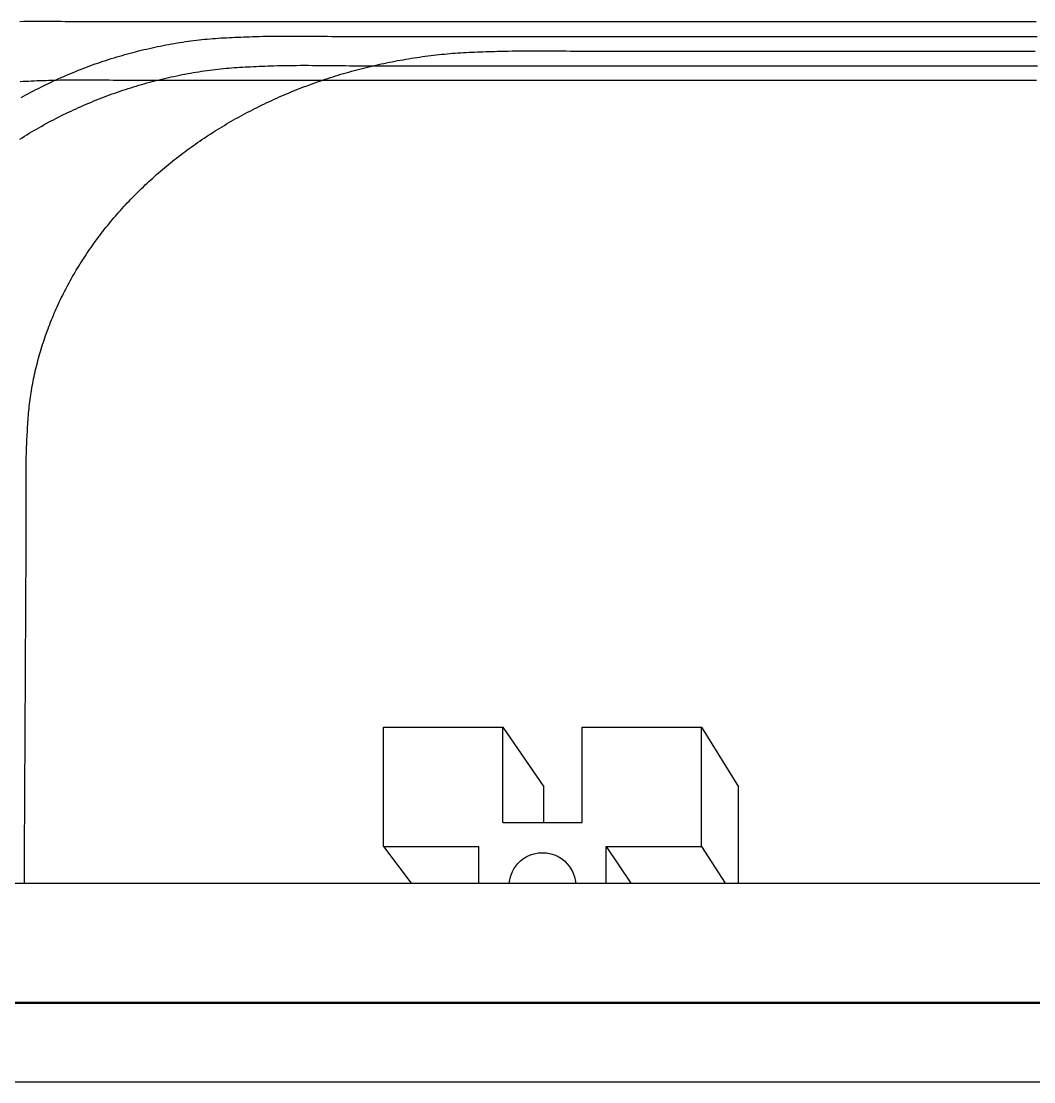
# Model space of a CAD drawing. Header units: millimetres. Extents: x -253 to 256, y -315 to 312.
# Drawn here: x -165.4 to -101.1, y 174 to 241.4 of the extents above; entities that cross this region are included whole.
import ezdxf

# ---------------------------------------------------------------- set-up
doc = ezdxf.new("R2010")
doc.units = ezdxf.units.MM
doc.layers.add('SKETCH', color=5, linetype='Continuous')
doc.layers.add('VISIBLE', color=7, linetype='Continuous')

msp = doc.modelspace()

# ---------------------------------------------------------------- linework, layer by layer
at = {"layer": 'SKETCH', "flags": 128}
for points in [[(-165.498, 241.401), (-165.248, 241.405), (-164.994, 241.408), (-164.738, 241.41), (-164.479, 241.411), (-164.218, 241.411), (-163.955, 241.411), (-163.689, 241.41), (-163.423, 241.409), (-163.155, 241.407), (-162.885, 241.405), (-162.616, 241.402), (-162.345, 241.4), (-162.075, 241.397), (-161.804, 241.394), (-161.533, 241.392), (-161.264, 241.389), (-160.994, 241.387), (-160.726, 241.385), (-160.46, 241.384), (-160.194, 241.383), (-159.931, 241.383), (-159.669, 241.383), (-159.406, 241.383), (-159.144, 241.383), (-158.882, 241.383), (-158.619, 241.383), (-158.357, 241.383), (-158.095, 241.383), (-157.832, 241.383), (-157.57, 241.383), (-157.308, 241.383), (-157.045, 241.383), (-156.783, 241.383), (-156.52, 241.383), (-156.258, 241.383), (-155.996, 241.383), (-155.733, 241.383), (-155.471, 241.383), (-155.209, 241.383), (-154.946, 241.383), (-154.684, 241.383), (-154.422, 241.383), (-154.159, 241.383), (-153.897, 241.383), (-153.635, 241.383), (-153.372, 241.383), (-153.11, 241.383), (-152.848, 241.383), (-152.585, 241.383), (-152.323, 241.383), (-152.06, 241.383), (-151.798, 241.383), (-151.536, 241.383), (-151.273, 241.383), (-151.011, 241.383), (-150.749, 241.383), (-150.486, 241.383), (-150.224, 241.383), (-149.962, 241.383), (-149.699, 241.383), (-149.437, 241.383), (-149.175, 241.383), (-148.912, 241.383), (-148.65, 241.383), (-148.388, 241.383), (-148.125, 241.383), (-147.863, 241.383), (-147.6, 241.383), (-147.338, 241.383), (-147.076, 241.383), (-146.813, 241.383), (-146.551, 241.383), (-146.289, 241.383), (-146.026, 241.383), (-145.764, 241.383), (-145.502, 241.383), (-145.239, 241.383), (-144.977, 241.383), (-144.715, 241.383), (-144.452, 241.383), (-144.19, 241.383), (-143.927, 241.383), (-143.665, 241.383), (-143.403, 241.383), (-143.14, 241.383), (-142.878, 241.383), (-142.616, 241.383), (-142.353, 241.383), (-142.091, 241.383), (-141.829, 241.383), (-141.566, 241.383), (-141.304, 241.383), (-141.042, 241.383), (-140.779, 241.383), (-140.517, 241.383), (-140.255, 241.383), (-139.992, 241.383), (-139.73, 241.383), (-139.467, 241.383), (-139.205, 241.383), (-138.943, 241.383), (-138.68, 241.383), (-138.418, 241.383), (-138.156, 241.383), (-137.893, 241.383), (-137.631, 241.383), (-137.369, 241.383), (-137.106, 241.383), (-136.844, 241.383), (-136.582, 241.383), (-136.319, 241.383), (-136.057, 241.383), (-135.795, 241.383), (-135.532, 241.383), (-135.27, 241.383), (-135.007, 241.383), (-134.745, 241.383), (-134.483, 241.383), (-134.22, 241.383), (-133.958, 241.383), (-133.696, 241.383), (-133.433, 241.383), (-133.171, 241.383), (-132.909, 241.383), (-132.646, 241.383), (-132.384, 241.383), (-132.122, 241.383), (-131.859, 241.383), (-131.597, 241.383), (-131.334, 241.383), (-131.072, 241.383), (-130.81, 241.383), (-130.547, 241.383), (-130.285, 241.383), (-130.023, 241.383), (-129.76, 241.383), (-129.498, 241.383), (-129.236, 241.383), (-128.973, 241.383), (-128.711, 241.383), (-128.449, 241.383), (-128.186, 241.383), (-127.924, 241.383), (-127.662, 241.383), (-127.399, 241.383), (-127.137, 241.383), (-126.874, 241.383), (-126.612, 241.383), (-126.35, 241.383), (-126.087, 241.383), (-125.825, 241.383), (-125.563, 241.383), (-125.3, 241.383), (-125.038, 241.383), (-124.776, 241.383), (-124.513, 241.383), (-124.251, 241.383), (-123.989, 241.383), (-123.726, 241.383), (-123.464, 241.383), (-123.202, 241.383), (-122.939, 241.383), (-122.677, 241.383), (-122.414, 241.383), (-122.152, 241.383), (-121.89, 241.383), (-121.627, 241.383), (-121.365, 241.383), (-121.103, 241.383), (-120.84, 241.383), (-120.578, 241.383), (-120.316, 241.383), (-120.053, 241.383), (-119.791, 241.383), (-119.529, 241.383), (-119.266, 241.383), (-119.004, 241.383), (-118.741, 241.383), (-118.479, 241.383), (-118.217, 241.383), (-117.954, 241.383), (-117.692, 241.383), (-117.43, 241.383), (-117.167, 241.383), (-116.905, 241.383), (-116.643, 241.383), (-116.38, 241.383), (-116.118, 241.383), (-115.856, 241.383), (-115.593, 241.383), (-115.331, 241.383), (-115.069, 241.383), (-114.806, 241.383), (-114.544, 241.383), (-114.281, 241.383), (-114.019, 241.383), (-113.757, 241.383), (-113.494, 241.383), (-113.232, 241.383), (-112.97, 241.383), (-112.707, 241.383), (-112.445, 241.383), (-112.183, 241.383), (-111.92, 241.383), (-111.658, 241.383), (-111.396, 241.383), (-111.133, 241.383), (-110.871, 241.383), (-110.609, 241.383), (-110.346, 241.383), (-110.084, 241.383), (-109.821, 241.383), (-109.559, 241.383), (-109.297, 241.383), (-109.034, 241.383), (-108.772, 241.383), (-108.51, 241.383), (-108.247, 241.383), (-107.985, 241.383), (-107.723, 241.383), (-107.46, 241.383), (-107.198, 241.383), (-106.936, 241.383), (-106.673, 241.383), (-106.411, 241.383), (-106.148, 241.383), (-105.886, 241.383), (-105.624, 241.383), (-105.361, 241.383), (-105.099, 241.383), (-104.837, 241.383), (-104.574, 241.383), (-104.312, 241.383), (-104.05, 241.383), (-103.787, 241.383), (-103.525, 241.383), (-103.263, 241.383), (-103, 241.383), (-102.738, 241.383), (-102.476, 241.383), (-102.213, 241.383), (-101.951, 241.383), (-101.688, 241.383), (-101.426, 241.383), (-101.164, 241.383), (-100.901, 241.383)], [(-165.429, 236.55), (-165.272, 236.637), (-165.116, 236.724), (-164.958, 236.809), (-164.8, 236.893), (-164.642, 236.977), (-164.483, 237.059), (-164.324, 237.141), (-164.164, 237.221), (-164.004, 237.301), (-163.843, 237.38), (-163.683, 237.457), (-163.521, 237.534), (-163.36, 237.61), (-163.198, 237.684), (-163.035, 237.758), (-162.872, 237.831), (-162.709, 237.902), (-162.545, 237.973), (-162.381, 238.043), (-162.216, 238.112), (-162.051, 238.18), (-161.885, 238.247), (-161.718, 238.314), (-161.552, 238.379), (-161.384, 238.443), (-161.217, 238.507), (-161.049, 238.569), (-160.881, 238.63), (-160.712, 238.691), (-160.543, 238.75), (-160.373, 238.808), (-160.204, 238.866), (-160.034, 238.922), (-159.864, 238.977), (-159.693, 239.032), (-159.522, 239.085), (-159.352, 239.137), (-159.181, 239.188), (-159.009, 239.238), (-158.838, 239.287), (-158.666, 239.336), (-158.493, 239.383), (-158.32, 239.429), (-158.147, 239.474), (-157.974, 239.518), (-157.8, 239.561), (-157.626, 239.603), (-157.451, 239.644), (-157.276, 239.685), (-157.101, 239.724), (-156.926, 239.762), (-156.75, 239.799), (-156.575, 239.835), (-156.399, 239.87), (-156.223, 239.904), (-156.047, 239.937), (-155.87, 239.969), (-155.694, 239.999), (-155.517, 240.029), (-155.341, 240.058), (-155.164, 240.086), (-154.987, 240.112), (-154.81, 240.138), (-154.634, 240.162), (-154.459, 240.185), (-154.284, 240.206), (-154.11, 240.226), (-153.937, 240.245), (-153.764, 240.262), (-153.591, 240.278), (-153.417, 240.293), (-153.244, 240.307), (-153.071, 240.32), (-152.897, 240.332), (-152.722, 240.344), (-152.547, 240.354), (-152.371, 240.364), (-152.193, 240.373), (-152.015, 240.382), (-151.835, 240.39), (-151.654, 240.398), (-151.471, 240.406), (-151.286, 240.413), (-151.099, 240.42), (-150.911, 240.427), (-150.72, 240.434), (-150.526, 240.44), (-150.291, 240.448), (-150.053, 240.454), (-149.811, 240.459), (-149.566, 240.463), (-149.318, 240.466), (-149.068, 240.468), (-148.815, 240.469), (-148.56, 240.47), (-148.303, 240.469), (-148.044, 240.468), (-147.784, 240.467), (-147.522, 240.465), (-147.26, 240.463), (-146.997, 240.46), (-146.733, 240.458), (-146.47, 240.455), (-146.206, 240.452), (-145.942, 240.45), (-145.679, 240.447), (-145.417, 240.445), (-145.156, 240.443), (-144.895, 240.442), (-144.637, 240.441), (-144.38, 240.44), (-144.124, 240.44), (-143.867, 240.44), (-143.611, 240.44), (-143.355, 240.44), (-143.099, 240.44), (-142.843, 240.44), (-142.587, 240.44), (-142.331, 240.44), (-142.075, 240.44), (-141.819, 240.44), (-141.562, 240.44), (-141.306, 240.44), (-141.05, 240.44), (-140.794, 240.44), (-140.538, 240.44), (-140.282, 240.44), (-140.026, 240.44), (-139.77, 240.44), (-139.514, 240.44), (-139.258, 240.44), (-139.001, 240.44), (-138.745, 240.44), (-138.489, 240.44), (-138.233, 240.44), (-137.977, 240.44), (-137.721, 240.44), (-137.465, 240.44), (-137.209, 240.44), (-136.953, 240.44), (-136.697, 240.44), (-136.44, 240.44), (-136.184, 240.44), (-135.928, 240.44), (-135.672, 240.44), (-135.416, 240.44), (-135.16, 240.44), (-134.904, 240.44), (-134.648, 240.44), (-134.392, 240.44), (-134.135, 240.44), (-133.879, 240.44), (-133.623, 240.44), (-133.367, 240.44), (-133.111, 240.44), (-132.855, 240.44), (-132.599, 240.44), (-132.343, 240.44), (-132.087, 240.44), (-131.831, 240.44), (-131.574, 240.44), (-131.318, 240.44), (-131.062, 240.44), (-130.806, 240.44), (-130.55, 240.44), (-130.294, 240.44), (-130.038, 240.44), (-129.782, 240.44), (-129.526, 240.44), (-129.27, 240.44), (-129.013, 240.44), (-128.757, 240.44), (-128.501, 240.44), (-128.245, 240.44), (-127.989, 240.44), (-127.733, 240.44), (-127.477, 240.44), (-127.221, 240.44), (-126.965, 240.44), (-126.708, 240.44), (-126.452, 240.44), (-126.196, 240.44), (-125.94, 240.44), (-125.684, 240.44), (-125.428, 240.44), (-125.172, 240.44), (-124.916, 240.44), (-124.66, 240.44), (-124.404, 240.44), (-124.147, 240.44), (-123.891, 240.44), (-123.635, 240.44), (-123.379, 240.44), (-123.123, 240.44), (-122.867, 240.44), (-122.611, 240.44), (-122.355, 240.44), (-122.099, 240.44), (-121.843, 240.44), (-121.586, 240.44), (-121.33, 240.44), (-121.074, 240.44), (-120.818, 240.44), (-120.562, 240.44), (-120.306, 240.44), (-120.05, 240.44), (-119.794, 240.44), (-119.538, 240.44), (-119.281, 240.44), (-119.025, 240.44), (-118.769, 240.44), (-118.513, 240.44), (-118.257, 240.44), (-118.001, 240.44), (-117.745, 240.44), (-117.489, 240.44), (-117.233, 240.44), (-116.977, 240.44), (-116.72, 240.44), (-116.464, 240.44), (-116.208, 240.44), (-115.952, 240.44), (-115.696, 240.44), (-115.44, 240.44), (-115.184, 240.44), (-114.928, 240.44), (-114.672, 240.44), (-114.416, 240.44), (-114.159, 240.44), (-113.903, 240.44), (-113.647, 240.44), (-113.391, 240.44), (-113.135, 240.44), (-112.879, 240.44), (-112.623, 240.44), (-112.367, 240.44), (-112.111, 240.44), (-111.854, 240.44), (-111.598, 240.44), (-111.342, 240.44), (-111.086, 240.44), (-110.83, 240.44), (-110.574, 240.44), (-110.318, 240.44), (-110.062, 240.44), (-109.806, 240.44), (-109.55, 240.44), (-109.293, 240.44), (-109.037, 240.44), (-108.781, 240.44), (-108.525, 240.44), (-108.269, 240.44), (-108.013, 240.44), (-107.757, 240.44), (-107.501, 240.44), (-107.245, 240.44), (-106.989, 240.44), (-106.732, 240.44), (-106.476, 240.44), (-106.22, 240.44), (-105.964, 240.44), (-105.708, 240.44), (-105.452, 240.44), (-105.196, 240.44), (-104.94, 240.44), (-104.684, 240.44), (-104.427, 240.44), (-104.171, 240.44), (-103.915, 240.44), (-103.659, 240.44), (-103.403, 240.44), (-103.147, 240.44), (-102.891, 240.44), (-102.635, 240.44), (-102.379, 240.44), (-102.123, 240.44), (-101.866, 240.44), (-101.61, 240.44), (-101.354, 240.44), (-101.098, 240.44), (-100.842, 240.44)], [(-165.22, 186.606), (-165.219, 186.778), (-165.218, 186.993), (-165.217, 187.208), (-165.216, 187.424), (-165.215, 187.639), (-165.213, 187.854), (-165.212, 188.07), (-165.211, 188.285), (-165.21, 188.5), (-165.209, 188.715), (-165.208, 188.931), (-165.206, 189.146), (-165.205, 189.361), (-165.204, 189.576), (-165.203, 189.792), (-165.202, 190.007), (-165.201, 190.222), (-165.199, 190.437), (-165.198, 190.653), (-165.197, 190.868), (-165.196, 191.083), (-165.195, 191.298), (-165.194, 191.513), (-165.193, 191.729), (-165.191, 191.944), (-165.19, 192.159), (-165.189, 192.374), (-165.188, 192.589), (-165.187, 192.804), (-165.186, 193.02), (-165.184, 193.235), (-165.183, 193.45), (-165.182, 193.665), (-165.181, 193.88), (-165.18, 194.095), (-165.179, 194.311), (-165.177, 194.526), (-165.176, 194.741), (-165.175, 194.956), (-165.174, 195.171), (-165.173, 195.386), (-165.172, 195.602), (-165.17, 195.817), (-165.169, 196.032), (-165.168, 196.247), (-165.167, 196.462), (-165.166, 196.677), (-165.165, 196.892), (-165.163, 197.107), (-165.162, 197.323), (-165.161, 197.538), (-165.16, 197.753), (-165.159, 197.968), (-165.158, 198.183), (-165.157, 198.398), (-165.155, 198.613), (-165.154, 198.828), (-165.153, 199.043), (-165.152, 199.259), (-165.151, 199.474), (-165.15, 199.689), (-165.148, 199.904), (-165.147, 200.119), (-165.146, 200.334), (-165.145, 200.549), (-165.144, 200.764), (-165.143, 200.98), (-165.141, 201.195), (-165.14, 201.41), (-165.139, 201.625), (-165.138, 201.84), (-165.137, 202.055), (-165.136, 202.27), (-165.134, 202.485), (-165.133, 202.7), (-165.132, 202.915), (-165.131, 203.131), (-165.13, 203.346), (-165.129, 203.561), (-165.128, 203.776), (-165.126, 203.991), (-165.125, 204.206), (-165.124, 204.421), (-165.123, 204.636), (-165.122, 204.851), (-165.121, 205.066), (-165.119, 205.281), (-165.118, 205.496), (-165.117, 205.711), (-165.116, 205.926), (-165.115, 206.141), (-165.114, 206.356), (-165.112, 206.571), (-165.111, 206.786), (-165.11, 207.001), (-165.109, 207.216), (-165.108, 207.431), (-165.107, 207.646), (-165.106, 207.861), (-165.104, 208.076), (-165.103, 208.291), (-165.102, 208.506), (-165.101, 208.721), (-165.1, 208.936), (-165.099, 209.151), (-165.097, 209.366), (-165.097, 209.581), (-165.096, 209.798), (-165.097, 210.017), (-165.097, 210.236), (-165.098, 210.457), (-165.1, 210.678), (-165.101, 210.899), (-165.103, 211.121), (-165.104, 211.342), (-165.106, 211.563), (-165.107, 211.784), (-165.108, 212.005), (-165.109, 212.224), (-165.109, 212.443), (-165.109, 212.66), (-165.108, 212.875), (-165.107, 213.089), (-165.104, 213.302), (-165.101, 213.512), (-165.097, 213.719), (-165.092, 213.925), (-165.086, 214.127), (-165.078, 214.327), (-165.07, 214.523), (-165.062, 214.684), (-165.054, 214.843), (-165.046, 215), (-165.038, 215.156), (-165.03, 215.309), (-165.022, 215.461), (-165.013, 215.612), (-165.004, 215.761), (-164.995, 215.91), (-164.984, 216.057), (-164.974, 216.203), (-164.962, 216.349), (-164.95, 216.493), (-164.937, 216.638), (-164.923, 216.782), (-164.908, 216.926), (-164.892, 217.069), (-164.875, 217.213), (-164.857, 217.356), (-164.837, 217.5), (-164.817, 217.645), (-164.794, 217.79), (-164.771, 217.935), (-164.745, 218.082), (-164.719, 218.228), (-164.691, 218.375), (-164.662, 218.522), (-164.632, 218.668), (-164.601, 218.815), (-164.569, 218.961), (-164.536, 219.108), (-164.502, 219.254), (-164.467, 219.4), (-164.431, 219.546), (-164.393, 219.692), (-164.355, 219.838), (-164.316, 219.983), (-164.276, 220.128), (-164.234, 220.273), (-164.192, 220.418), (-164.148, 220.563), (-164.104, 220.707), (-164.058, 220.851), (-164.012, 220.995), (-163.965, 221.138), (-163.916, 221.281), (-163.867, 221.424), (-163.816, 221.566), (-163.765, 221.709), (-163.712, 221.85), (-163.659, 221.992), (-163.604, 222.134), (-163.549, 222.275), (-163.492, 222.417), (-163.434, 222.558), (-163.376, 222.698), (-163.316, 222.839), (-163.255, 222.979), (-163.193, 223.119), (-163.131, 223.259), (-163.067, 223.398), (-163.002, 223.537), (-162.936, 223.676), (-162.87, 223.814), (-162.802, 223.952), (-162.733, 224.09), (-162.664, 224.227), (-162.593, 224.364), (-162.522, 224.5), (-162.45, 224.636), (-162.377, 224.772), (-162.302, 224.907), (-162.227, 225.041), (-162.151, 225.176), (-162.074, 225.31), (-161.996, 225.443), (-161.917, 225.577), (-161.836, 225.71), (-161.755, 225.843), (-161.673, 225.975), (-161.59, 226.107), (-161.506, 226.239), (-161.421, 226.371), (-161.335, 226.501), (-161.248, 226.632), (-161.161, 226.762), (-161.072, 226.892), (-160.982, 227.021), (-160.892, 227.149), (-160.801, 227.278), (-160.709, 227.405), (-160.615, 227.532), (-160.522, 227.659), (-160.427, 227.785), (-160.331, 227.911), (-160.235, 228.035), (-160.137, 228.16), (-160.039, 228.284), (-159.94, 228.408), (-159.84, 228.531), (-159.739, 228.653), (-159.636, 228.776), (-159.533, 228.898), (-159.43, 229.019), (-159.325, 229.14), (-159.219, 229.26), (-159.113, 229.38), (-159.005, 229.5), (-158.897, 229.619), (-158.788, 229.737), (-158.678, 229.855), (-158.567, 229.972), (-158.456, 230.089), (-158.344, 230.205), (-158.23, 230.32), (-158.117, 230.435), (-158.002, 230.549), (-157.887, 230.663), (-157.771, 230.776), (-157.654, 230.888), (-157.537, 231), (-157.418, 231.111), (-157.299, 231.221), (-157.179, 231.331), (-157.058, 231.441), (-156.936, 231.55), (-156.813, 231.659), (-156.69, 231.767), (-156.566, 231.874), (-156.441, 231.981), (-156.315, 232.087), (-156.188, 232.192), (-156.061, 232.297), (-155.933, 232.402), (-155.804, 232.505), (-155.675, 232.608), (-155.545, 232.711), (-155.414, 232.812), (-155.283, 232.913), (-155.151, 233.014), (-155.018, 233.113), (-154.884, 233.212), (-154.75, 233.31), (-154.616, 233.407), (-154.48, 233.504), (-154.344, 233.6), (-154.207, 233.696), (-154.07, 233.79), (-153.931, 233.885), (-153.792, 233.978), (-153.652, 234.071), (-153.512, 234.163), (-153.37, 234.255), (-153.229, 234.346), (-153.086, 234.436), (-152.943, 234.526), (-152.799, 234.615), (-152.654, 234.703), (-152.509, 234.79), (-152.364, 234.877), (-152.217, 234.963), (-152.07, 235.048), (-151.923, 235.132), (-151.775, 235.216), (-151.627, 235.299), (-151.478, 235.381), (-151.329, 235.462), (-151.179, 235.542), (-151.029, 235.622), (-150.877, 235.701), (-150.726, 235.78), (-150.573, 235.857), (-150.42, 235.934), (-150.267, 236.01), (-150.112, 236.086), (-149.958, 236.16), (-149.802, 236.234), (-149.646, 236.308), (-149.49, 236.38), (-149.333, 236.452), (-149.175, 236.523), (-149.017, 236.593), (-148.859, 236.662), (-148.7, 236.731), (-148.541, 236.799), (-148.381, 236.866), (-148.221, 236.932), (-148.06, 236.997), (-147.899, 237.061), (-147.738, 237.125), (-147.577, 237.188), (-147.415, 237.25), (-147.252, 237.311), (-147.089, 237.371), (-146.926, 237.431), (-146.762, 237.49), (-146.598, 237.548), (-146.433, 237.605), (-146.267, 237.661), (-146.101, 237.717), (-145.935, 237.772), (-145.768, 237.826), (-145.601, 237.879), (-145.434, 237.932), (-145.266, 237.983), (-145.098, 238.034), (-144.929, 238.084), (-144.76, 238.133), (-144.591, 238.181), (-144.422, 238.229), (-144.252, 238.275), (-144.082, 238.321), (-143.912, 238.366), (-143.741, 238.409), (-143.571, 238.453), (-143.4, 238.495), (-143.229, 238.536), (-143.058, 238.576), (-142.886, 238.616), (-142.713, 238.655), (-142.541, 238.693), (-142.368, 238.73), (-142.194, 238.766), (-142.021, 238.802), (-141.847, 238.836), (-141.673, 238.87), (-141.498, 238.903), (-141.324, 238.935), (-141.149, 238.966), (-140.973, 238.997), (-140.798, 239.026), (-140.623, 239.055), (-140.447, 239.082), (-140.271, 239.109), (-140.095, 239.135), (-139.919, 239.16), (-139.743, 239.184), (-139.567, 239.208), (-139.391, 239.23), (-139.215, 239.251), (-139.04, 239.272), (-138.865, 239.291), (-138.691, 239.309), (-138.518, 239.326), (-138.346, 239.341), (-138.174, 239.356), (-138.002, 239.369), (-137.83, 239.382), (-137.658, 239.394), (-137.485, 239.405), (-137.312, 239.415), (-137.139, 239.424), (-136.964, 239.433), (-136.789, 239.441), (-136.613, 239.449), (-136.435, 239.456), (-136.256, 239.463), (-136.075, 239.47), (-135.892, 239.476), (-135.708, 239.482), (-135.521, 239.488), (-135.332, 239.494), (-135.141, 239.5), (-134.947, 239.505), (-134.707, 239.512), (-134.463, 239.517), (-134.216, 239.522), (-133.965, 239.525), (-133.711, 239.528), (-133.454, 239.529), (-133.194, 239.53), (-132.932, 239.53), (-132.667, 239.53), (-132.401, 239.529), (-132.133, 239.528), (-131.864, 239.527), (-131.593, 239.525), (-131.322, 239.523), (-131.05, 239.52), (-130.778, 239.518), (-130.506, 239.516), (-130.235, 239.513), (-129.963, 239.511), (-129.693, 239.509), (-129.424, 239.508), (-129.156, 239.506), (-128.89, 239.506), (-128.625, 239.505), (-128.362, 239.505), (-128.098, 239.505), (-127.835, 239.505), (-127.572, 239.505), (-127.308, 239.505), (-127.045, 239.505), (-126.782, 239.505), (-126.518, 239.505), (-126.255, 239.505), (-125.992, 239.505), (-125.728, 239.505), (-125.465, 239.505), (-125.202, 239.505), (-124.938, 239.505), (-124.675, 239.505), (-124.412, 239.505), (-124.148, 239.505), (-123.885, 239.505), (-123.621, 239.505), (-123.358, 239.505), (-123.095, 239.505), (-122.831, 239.505), (-122.568, 239.505), (-122.305, 239.505), (-122.041, 239.505), (-121.778, 239.505), (-121.515, 239.505), (-121.251, 239.505), (-120.988, 239.505), (-120.724, 239.505), (-120.461, 239.505), (-120.198, 239.505), (-119.934, 239.505), (-119.671, 239.505), (-119.407, 239.505), (-119.144, 239.505), (-118.881, 239.505), (-118.617, 239.505), (-118.354, 239.505), (-118.09, 239.505), (-117.827, 239.505), (-117.564, 239.505), (-117.3, 239.505), (-117.037, 239.505), (-116.773, 239.505), (-116.51, 239.505), (-116.247, 239.505), (-115.983, 239.505), (-115.72, 239.505), (-115.456, 239.505), (-115.193, 239.505), (-114.93, 239.505), (-114.666, 239.505), (-114.403, 239.505), (-114.14, 239.505), (-113.876, 239.505), (-113.613, 239.505), (-113.35, 239.505), (-113.086, 239.505), (-112.823, 239.505), (-112.56, 239.505), (-112.296, 239.505), (-112.033, 239.505), (-111.77, 239.505), (-111.506, 239.505), (-111.243, 239.505), (-110.979, 239.505), (-110.716, 239.505), (-110.453, 239.505), (-110.189, 239.505), (-109.926, 239.505), (-109.663, 239.505), (-109.399, 239.505), (-109.136, 239.505), (-108.873, 239.505), (-108.609, 239.505), (-108.346, 239.505), (-108.082, 239.505), (-107.819, 239.505), (-107.556, 239.505), (-107.292, 239.505), (-107.029, 239.505), (-106.765, 239.505), (-106.502, 239.505), (-106.239, 239.505), (-105.975, 239.505), (-105.712, 239.505), (-105.448, 239.505), (-105.185, 239.505), (-104.922, 239.505), (-104.658, 239.505), (-104.395, 239.505), (-104.131, 239.505), (-103.868, 239.505), (-103.605, 239.505), (-103.341, 239.505), (-103.078, 239.505), (-102.814, 239.505), (-102.551, 239.505), (-102.288, 239.505), (-102.024, 239.505), (-101.761, 239.505), (-101.498, 239.505), (-101.234, 239.505), (-100.971, 239.505)], [(-165.516, 233.912), (-165.367, 234.006), (-165.217, 234.099), (-165.066, 234.191), (-164.914, 234.282), (-164.762, 234.373), (-164.609, 234.463), (-164.456, 234.551), (-164.302, 234.639), (-164.147, 234.726), (-163.992, 234.813), (-163.837, 234.898), (-163.681, 234.982), (-163.524, 235.066), (-163.367, 235.148), (-163.209, 235.23), (-163.051, 235.311), (-162.893, 235.39), (-162.734, 235.469), (-162.574, 235.547), (-162.415, 235.624), (-162.255, 235.7), (-162.094, 235.775), (-161.934, 235.849), (-161.772, 235.921), (-161.611, 235.993), (-161.449, 236.064), (-161.286, 236.135), (-161.123, 236.204), (-160.96, 236.272), (-160.795, 236.34), (-160.631, 236.406), (-160.466, 236.472), (-160.3, 236.536), (-160.134, 236.6), (-159.968, 236.662), (-159.801, 236.724), (-159.634, 236.785), (-159.467, 236.845), (-159.299, 236.904), (-159.131, 236.961), (-158.963, 237.018), (-158.794, 237.074), (-158.625, 237.129), (-158.456, 237.182), (-158.287, 237.235), (-158.117, 237.287), (-157.947, 237.338), (-157.778, 237.387), (-157.607, 237.436), (-157.437, 237.483), (-157.266, 237.53), (-157.094, 237.576), (-156.922, 237.621), (-156.75, 237.664), (-156.577, 237.707), (-156.405, 237.749), (-156.231, 237.79), (-156.058, 237.829), (-155.884, 237.868), (-155.71, 237.906), (-155.536, 237.943), (-155.362, 237.978), (-155.187, 238.013), (-155.013, 238.047), (-154.838, 238.079), (-154.663, 238.111), (-154.488, 238.141), (-154.312, 238.171), (-154.137, 238.199), (-153.962, 238.227), (-153.787, 238.253), (-153.611, 238.279), (-153.436, 238.303), (-153.262, 238.325), (-153.089, 238.346), (-152.917, 238.366), (-152.744, 238.384), (-152.572, 238.401), (-152.401, 238.417), (-152.229, 238.432), (-152.057, 238.446), (-151.885, 238.459), (-151.712, 238.471), (-151.539, 238.482), (-151.365, 238.493), (-151.19, 238.502), (-151.014, 238.511), (-150.837, 238.52), (-150.659, 238.528), (-150.479, 238.536), (-150.297, 238.543), (-150.114, 238.55), (-149.929, 238.557), (-149.742, 238.564), (-149.552, 238.571), (-149.36, 238.578), (-149.127, 238.585), (-148.89, 238.591), (-148.65, 238.596), (-148.407, 238.6), (-148.161, 238.603), (-147.913, 238.605), (-147.662, 238.606), (-147.409, 238.607), (-147.154, 238.606), (-146.897, 238.605), (-146.639, 238.604), (-146.38, 238.602), (-146.119, 238.6), (-145.858, 238.597), (-145.597, 238.595), (-145.335, 238.592), (-145.073, 238.589), (-144.812, 238.587), (-144.551, 238.584), (-144.29, 238.582), (-144.031, 238.58), (-143.773, 238.579), (-143.516, 238.578), (-143.261, 238.578), (-143.007, 238.578), (-142.753, 238.578), (-142.499, 238.578), (-142.245, 238.578), (-141.991, 238.578), (-141.736, 238.578), (-141.482, 238.578), (-141.228, 238.578), (-140.974, 238.578), (-140.72, 238.578), (-140.466, 238.578), (-140.212, 238.578), (-139.958, 238.578), (-139.703, 238.578), (-139.449, 238.578), (-139.195, 238.578), (-138.941, 238.578), (-138.687, 238.578), (-138.433, 238.578), (-138.179, 238.578), (-137.925, 238.578), (-137.67, 238.578), (-137.416, 238.578), (-137.162, 238.578), (-136.908, 238.578), (-136.654, 238.578), (-136.4, 238.578), (-136.146, 238.578), (-135.892, 238.578), (-135.638, 238.578), (-135.383, 238.578), (-135.129, 238.578), (-134.875, 238.578), (-134.621, 238.578), (-134.367, 238.578), (-134.113, 238.578), (-133.859, 238.578), (-133.605, 238.578), (-133.35, 238.578), (-133.096, 238.578), (-132.842, 238.578), (-132.588, 238.578), (-132.334, 238.578), (-132.08, 238.578), (-131.826, 238.578), (-131.572, 238.578), (-131.318, 238.578), (-131.063, 238.578), (-130.809, 238.578), (-130.555, 238.578), (-130.301, 238.578), (-130.047, 238.578), (-129.793, 238.578), (-129.539, 238.578), (-129.285, 238.578), (-129.03, 238.578), (-128.776, 238.578), (-128.522, 238.578), (-128.268, 238.578), (-128.014, 238.578), (-127.76, 238.578), (-127.506, 238.578), (-127.252, 238.578), (-126.997, 238.578), (-126.743, 238.578), (-126.489, 238.578), (-126.235, 238.578), (-125.981, 238.578), (-125.727, 238.578), (-125.473, 238.578), (-125.219, 238.578), (-124.965, 238.578), (-124.71, 238.578), (-124.456, 238.578), (-124.202, 238.578), (-123.948, 238.578), (-123.694, 238.578), (-123.44, 238.578), (-123.186, 238.578), (-122.932, 238.578), (-122.677, 238.578), (-122.423, 238.578), (-122.169, 238.578), (-121.915, 238.578), (-121.661, 238.578), (-121.407, 238.578), (-121.153, 238.578), (-120.899, 238.578), (-120.644, 238.578), (-120.39, 238.578), (-120.136, 238.578), (-119.882, 238.578), (-119.628, 238.578), (-119.374, 238.578), (-119.12, 238.578), (-118.866, 238.578), (-118.612, 238.578), (-118.357, 238.578), (-118.103, 238.578), (-117.849, 238.578), (-117.595, 238.578), (-117.341, 238.578), (-117.087, 238.578), (-116.833, 238.578), (-116.579, 238.578), (-116.324, 238.578), (-116.07, 238.578), (-115.816, 238.578), (-115.562, 238.578), (-115.308, 238.578), (-115.054, 238.578), (-114.8, 238.578), (-114.546, 238.578), (-114.292, 238.578), (-114.037, 238.578), (-113.783, 238.578), (-113.529, 238.578), (-113.275, 238.578), (-113.021, 238.578), (-112.767, 238.578), (-112.513, 238.578), (-112.259, 238.578), (-112.004, 238.578), (-111.75, 238.578), (-111.496, 238.578), (-111.242, 238.578), (-110.988, 238.578), (-110.734, 238.578), (-110.48, 238.578), (-110.226, 238.578), (-109.971, 238.578), (-109.717, 238.578), (-109.463, 238.578), (-109.209, 238.578), (-108.955, 238.578), (-108.701, 238.578), (-108.447, 238.578), (-108.193, 238.578), (-107.939, 238.578), (-107.684, 238.578), (-107.43, 238.578), (-107.176, 238.578), (-106.922, 238.578), (-106.668, 238.578), (-106.414, 238.578), (-106.16, 238.578), (-105.906, 238.578), (-105.651, 238.578), (-105.397, 238.578), (-105.143, 238.578), (-104.889, 238.578), (-104.635, 238.578), (-104.381, 238.578), (-104.127, 238.578), (-103.873, 238.578), (-103.618, 238.578), (-103.364, 238.578), (-103.11, 238.578), (-102.856, 238.578), (-102.602, 238.578), (-102.348, 238.578), (-102.094, 238.578), (-101.84, 238.578), (-101.586, 238.578), (-101.331, 238.578), (-101.077, 238.578), (-100.823, 238.578)], [(-165.488, 237.584), (-165.313, 237.593), (-165.137, 237.601), (-164.959, 237.609), (-164.78, 237.617), (-164.599, 237.624), (-164.416, 237.631), (-164.231, 237.637), (-164.044, 237.644), (-163.854, 237.651), (-163.662, 237.657), (-163.426, 237.665), (-163.187, 237.671), (-162.944, 237.676), (-162.697, 237.679), (-162.448, 237.682), (-162.195, 237.684), (-161.941, 237.685), (-161.683, 237.686), (-161.424, 237.685), (-161.163, 237.684), (-160.9, 237.683), (-160.636, 237.681), (-160.371, 237.679), (-160.106, 237.677), (-159.84, 237.674), (-159.573, 237.671), (-159.307, 237.669), (-159.04, 237.666), (-158.775, 237.664), (-158.51, 237.662), (-158.246, 237.66), (-157.983, 237.658), (-157.722, 237.657), (-157.463, 237.657), (-157.204, 237.657), (-156.946, 237.657), (-156.688, 237.657), (-156.43, 237.657), (-156.171, 237.657), (-155.913, 237.657), (-155.655, 237.657), (-155.396, 237.657), (-155.138, 237.657), (-154.88, 237.657), (-154.621, 237.657), (-154.363, 237.657), (-154.105, 237.657), (-153.846, 237.657), (-153.588, 237.657), (-153.33, 237.657), (-153.072, 237.657), (-152.813, 237.657), (-152.555, 237.657), (-152.297, 237.657), (-152.038, 237.657), (-151.78, 237.657), (-151.522, 237.657), (-151.263, 237.657), (-151.005, 237.657), (-150.747, 237.657), (-150.489, 237.657), (-150.23, 237.657), (-149.972, 237.657), (-149.714, 237.657), (-149.455, 237.657), (-149.197, 237.657), (-148.939, 237.657), (-148.68, 237.657), (-148.422, 237.657), (-148.164, 237.657), (-147.905, 237.657), (-147.647, 237.657), (-147.389, 237.657), (-147.131, 237.657), (-146.872, 237.657), (-146.614, 237.657), (-146.356, 237.657), (-146.097, 237.657), (-145.839, 237.657), (-145.581, 237.657), (-145.322, 237.657), (-145.064, 237.657), (-144.806, 237.657), (-144.547, 237.657), (-144.289, 237.657), (-144.031, 237.657), (-143.773, 237.657), (-143.514, 237.657), (-143.256, 237.657), (-142.998, 237.657), (-142.739, 237.657), (-142.481, 237.657), (-142.223, 237.657), (-141.964, 237.657), (-141.706, 237.657), (-141.448, 237.657), (-141.19, 237.657), (-140.931, 237.657), (-140.673, 237.657), (-140.415, 237.657), (-140.156, 237.657), (-139.898, 237.657), (-139.64, 237.657), (-139.381, 237.657), (-139.123, 237.657), (-138.865, 237.657), (-138.606, 237.657), (-138.348, 237.657), (-138.09, 237.657), (-137.832, 237.657), (-137.573, 237.657), (-137.315, 237.657), (-137.057, 237.657), (-136.798, 237.657), (-136.54, 237.657), (-136.282, 237.657), (-136.023, 237.657), (-135.765, 237.657), (-135.507, 237.657), (-135.249, 237.657), (-134.99, 237.657), (-134.732, 237.657), (-134.474, 237.657), (-134.215, 237.657), (-133.957, 237.657), (-133.699, 237.657), (-133.44, 237.657), (-133.182, 237.657), (-132.924, 237.657), (-132.665, 237.657), (-132.407, 237.657), (-132.149, 237.657), (-131.891, 237.657), (-131.632, 237.657), (-131.374, 237.657), (-131.116, 237.657), (-130.857, 237.657), (-130.599, 237.657), (-130.341, 237.657), (-130.082, 237.657), (-129.824, 237.657), (-129.566, 237.657), (-129.307, 237.657), (-129.049, 237.657), (-128.791, 237.657), (-128.533, 237.657), (-128.274, 237.657), (-128.016, 237.657), (-127.758, 237.657), (-127.499, 237.657), (-127.241, 237.657), (-126.983, 237.657), (-126.724, 237.657), (-126.466, 237.657), (-126.208, 237.657), (-125.95, 237.657), (-125.691, 237.657), (-125.433, 237.657), (-125.175, 237.657), (-124.916, 237.657), (-124.658, 237.657), (-124.4, 237.657), (-124.141, 237.657), (-123.883, 237.657), (-123.625, 237.657), (-123.366, 237.657), (-123.108, 237.657), (-122.85, 237.657), (-122.592, 237.657), (-122.333, 237.657), (-122.075, 237.657), (-121.817, 237.657), (-121.558, 237.657), (-121.3, 237.657), (-121.042, 237.657), (-120.783, 237.657), (-120.525, 237.657), (-120.267, 237.657), (-120.009, 237.657), (-119.75, 237.657), (-119.492, 237.657), (-119.234, 237.657), (-118.975, 237.657), (-118.717, 237.657), (-118.459, 237.657), (-118.2, 237.657), (-117.942, 237.657), (-117.684, 237.657), (-117.425, 237.657), (-117.167, 237.657), (-116.909, 237.657), (-116.651, 237.657), (-116.392, 237.657), (-116.134, 237.657), (-115.876, 237.657), (-115.617, 237.657), (-115.359, 237.657), (-115.101, 237.657), (-114.842, 237.657), (-114.584, 237.657), (-114.326, 237.657), (-114.067, 237.657), (-113.809, 237.657), (-113.551, 237.657), (-113.293, 237.657), (-113.034, 237.657), (-112.776, 237.657), (-112.518, 237.657), (-112.259, 237.657), (-112.001, 237.657), (-111.743, 237.657), (-111.484, 237.657), (-111.226, 237.657), (-110.968, 237.657), (-110.71, 237.657), (-110.451, 237.657), (-110.193, 237.657), (-109.935, 237.657), (-109.676, 237.657), (-109.418, 237.657), (-109.16, 237.657), (-108.901, 237.657), (-108.643, 237.657), (-108.385, 237.657), (-108.126, 237.657), (-107.868, 237.657), (-107.61, 237.657), (-107.352, 237.657), (-107.093, 237.657), (-106.835, 237.657), (-106.577, 237.657), (-106.318, 237.657), (-106.06, 237.657), (-105.802, 237.657), (-105.543, 237.657), (-105.285, 237.657), (-105.027, 237.657), (-104.769, 237.657), (-104.51, 237.657), (-104.252, 237.657), (-103.994, 237.657), (-103.735, 237.657), (-103.477, 237.657), (-103.219, 237.657), (-102.96, 237.657), (-102.702, 237.657), (-102.444, 237.657), (-102.185, 237.657), (-101.927, 237.657), (-101.669, 237.657), (-101.411, 237.657), (-101.152, 237.657), (-100.894, 237.657)]]:
    msp.add_lwpolyline(points, dxfattribs=at)
at = {"layer": 'VISIBLE'}
for p, q in [((-142.388, 188.942), (-142.388, 196.516)), ((-142.388, 196.516), (-134.814, 196.516)), ((-134.814, 190.457), (-134.814, 196.516)), ((-134.814, 196.516), (-132.211, 192.721)), ((-129.765, 190.457), (-129.765, 196.516)), ((-129.765, 196.516), (-122.191, 196.516)), ((-122.191, 188.942), (-122.191, 196.516)), ((-122.191, 196.516), (-119.832, 192.721)), ((-132.211, 190.457), (-132.211, 192.721)), ((-119.832, 186.606), (-119.832, 192.721)), ((-134.814, 190.457), (-129.765, 190.457)), ((-142.388, 188.942), (-140.628, 186.606)), ((-142.388, 188.942), (-136.329, 188.942)), ((-136.329, 186.606), (-136.329, 188.942)), ((-128.25, 186.606), (-128.25, 188.942)), ((-128.25, 188.942), (-126.665, 186.606)), ((-128.25, 188.942), (-122.191, 188.942)), ((-122.191, 188.942), (-120.681, 186.606)), ((-133.684, 188.015), (-133.497, 188.161)), ((-133.497, 188.161), (-133.288, 188.289)), ((-133.288, 188.289), (-133.058, 188.394)), ((-133.058, 188.394), (-132.812, 188.473)), ((-132.812, 188.473), (-132.554, 188.522)), ((-132.554, 188.522), (-132.29, 188.538)), ((-132.29, 188.538), (-132.026, 188.522)), ((-132.026, 188.522), (-131.768, 188.473)), ((-131.768, 188.473), (-131.522, 188.394)), ((-131.522, 188.394), (-131.292, 188.289)), ((-131.292, 188.289), (-131.082, 188.161)), ((-131.082, 188.161), (-130.895, 188.015)), ((-134.196, 187.347), (-134.102, 187.519)), ((-134.102, 187.519), (-133.986, 187.69)), ((-133.986, 187.69), (-133.847, 187.857)), ((-133.847, 187.857), (-133.684, 188.015)), ((-130.895, 188.015), (-130.732, 187.857)), ((-130.732, 187.857), (-130.593, 187.69)), ((-130.593, 187.69), (-130.477, 187.519)), ((-130.477, 187.519), (-130.384, 187.347)), ((-134.392, 186.699), (-134.326, 187.011)), ((-134.326, 187.011), (-134.196, 187.347)), ((-130.384, 187.347), (-130.254, 187.011)), ((-130.254, 187.011), (-130.188, 186.699)), ((-232.499, 186.606), (232.499, 186.606)), ((-134.398, 186.606), (-134.392, 186.699)), ((-130.188, 186.699), (-130.182, 186.606)), ((-232.499, 179.025), (232.499, 179.025)), ((-232.429, 178.97), (232.429, 178.97)), ((-232.499, 173.97), (232.499, 173.97))]:
    msp.add_line(p, q, dxfattribs=at)

doc.saveas('drawing.dxf')
